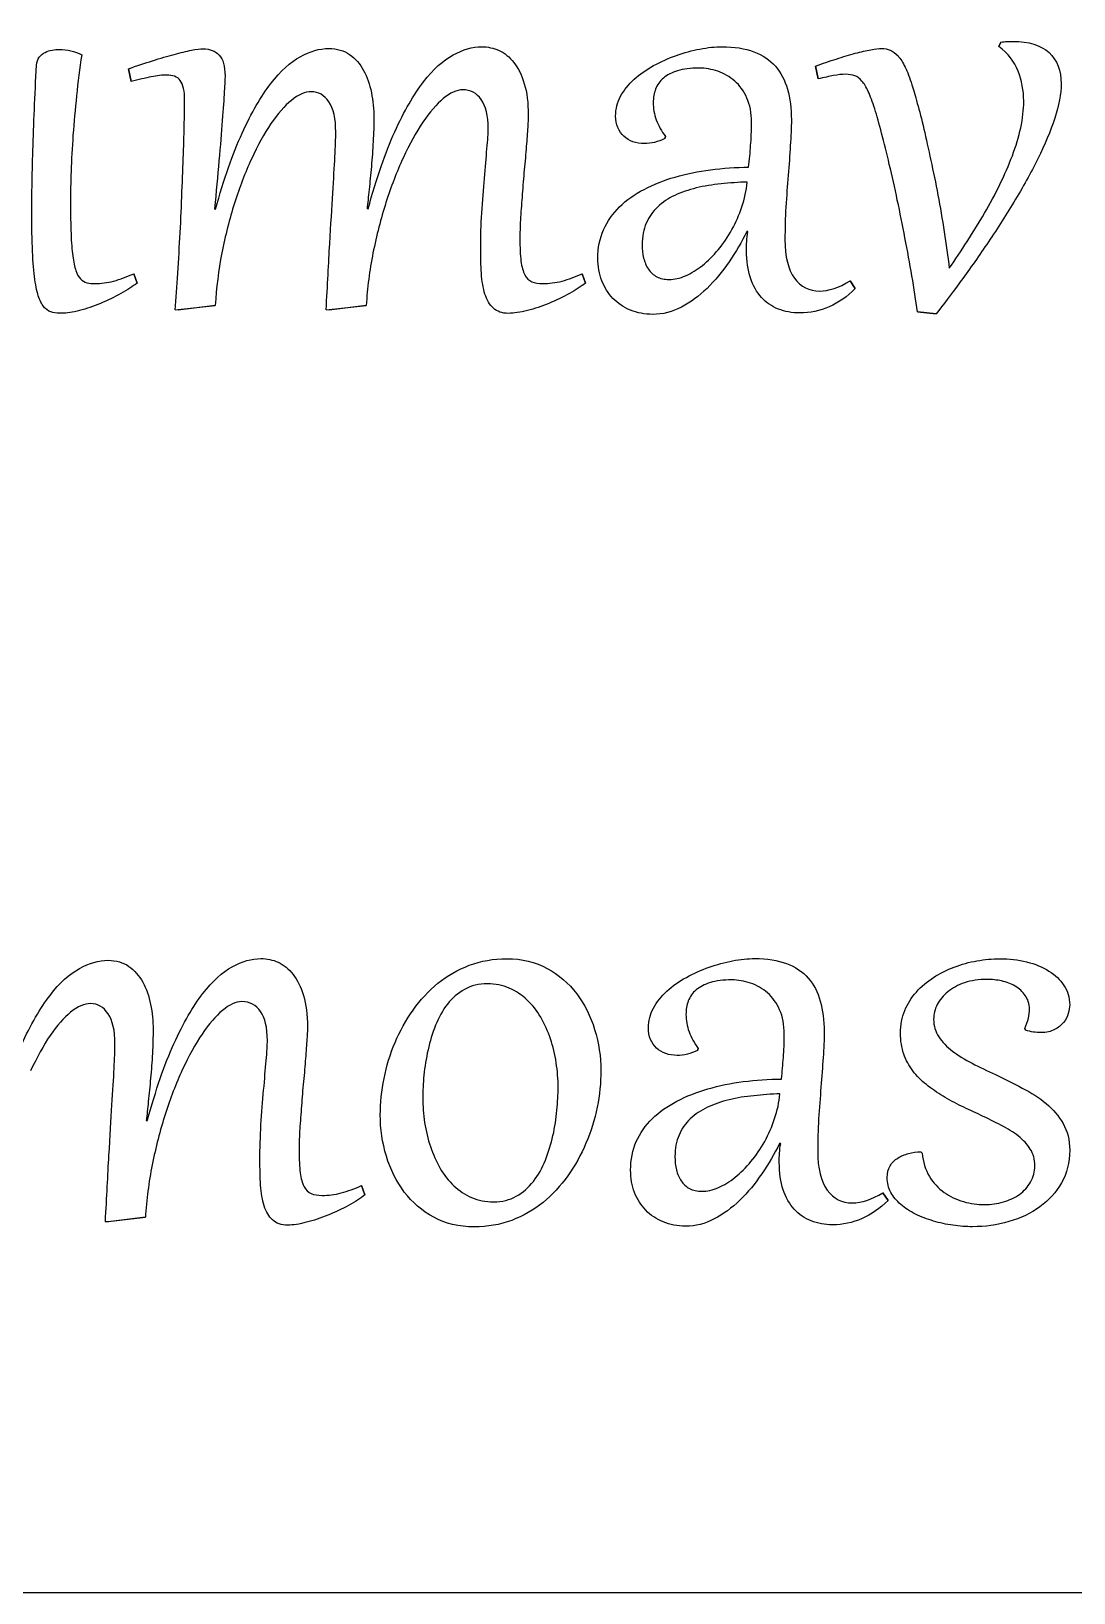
# Model space of a CAD drawing. Extents: x 7 to 168, y 177 to 282.
# Drawn here: x 26.81 to 42.95, y 231.98 to 256.15 of the extents above; entities that cross this region are included whole.
import ezdxf

# ---------------------------------------------------------------- set-up
doc = ezdxf.new("R2010")
doc.units = 0
doc.layers.add('Layer_1', color=7, linetype='CONTINUOUS')

msp = doc.modelspace()

# ---------------------------------------------------------------- linework, layer by layer
at = {"layer": 'Layer_1', "color": 1}
msp.add_lwpolyline([(7.252947, 281.981851), (57.252949, 281.981851), (57.252949, 231.98185), (7.252947, 231.98185), (7.252947, 281.981851)], dxfattribs=at)
at = {"layer": 'Layer_1', "color": 3}
for points in [[(41.792745, 255.913564), (41.823064, 255.979711)], [(27.593453, 255.781301), (27.593441, 255.781292)], [(28.356817, 255.367865), (28.315477, 255.566301), (28.315533, 255.566318)], [(38.992573, 255.409202), (38.95123, 255.607641)], [(37.961864, 254.736751), (37.961799, 254.73674)], [(36.630616, 254.516254), (36.619581, 254.485937)], [(29.649462, 253.397282), (29.666001, 253.39446)], [(32.011397, 253.402729), (32.027935, 253.399907)], [(37.906751, 253.047276), (37.890213, 253.047276)], [(36.26956, 252.843305), (36.269569, 252.843316)], [(28.398216, 252.394084), (28.45058, 252.250768)], [(35.340736, 252.393928), (35.393099, 252.250613)], [(39.48866, 252.283842), (39.568586, 252.165331)], [(29.660455, 251.903412), (29.084437, 251.831753), (29.040339, 251.834575)], [(31.997616, 251.903347), (31.421598, 251.831688), (31.377501, 251.83451)], [(40.822606, 251.776762), (40.530464, 251.807078), (40.530464, 251.80703)], [(42.200655, 240.686261), (42.192386, 240.713834)], [(38.46898, 240.62564), (38.468918, 240.625629)], [(37.137732, 240.405142), (37.126697, 240.374826)], [(32.874102, 239.638954), (32.874083, 239.638954)], [(28.593875, 239.291618), (28.610413, 239.288795)], [(32.215382, 239.377125), (32.215382, 239.377125)], [(38.413868, 238.936164), (38.39733, 238.936164)], [(40.582836, 238.806636), (40.604877, 238.787332), (40.604877, 238.787326)], [(36.776683, 238.732194), (36.776688, 238.732205)], [(31.923211, 238.282817), (31.975577, 238.139502)], [(39.99578, 238.172731), (40.075705, 238.05422)], [(28.580094, 237.792236), (28.004073, 237.720577), (27.959976, 237.723399)]]:
    msp.add_lwpolyline(points, close=True, dxfattribs=at)
for points in [[(41.823064, 255.979711), (41.856137, 255.98338), (41.888291, 255.986136), (41.919525, 255.98798)], [(41.919525, 255.98798), (41.950761, 255.989862), (41.981079, 255.990803), (42.010477, 255.990803)], [(42.010477, 255.990803), (42.256686, 255.990803), (42.442261, 255.932925), (42.567202, 255.817171)], [(26.896166, 255.621441), (26.89984, 255.672887), (26.913621, 255.714228), (26.937507, 255.745464)], [(26.937507, 255.745464), (26.961393, 255.778537), (26.990791, 255.803341), (27.025701, 255.819877)], [(27.025701, 255.819877), (27.060612, 255.83826), (27.097359, 255.850202), (27.135944, 255.855706)], [(27.135944, 255.855706), (27.176367, 255.863062), (27.213115, 255.86674), (27.246187, 255.86674)], [(27.246187, 255.86674), (27.369292, 255.86674), (27.485047, 255.83826), (27.593453, 255.781301)], [(27.593441, 255.781292), (27.562205, 255.57183), (27.535563, 255.36145), (27.513515, 255.15015)], [(28.315533, 255.566318), (28.445988, 255.612252), (28.570929, 255.653594), (28.690358, 255.690343)], [(28.690358, 255.690343), (28.811625, 255.728929), (28.922787, 255.762001), (29.023843, 255.789561)], [(29.023843, 255.789561), (29.1249, 255.817121), (29.214013, 255.838251), (29.291184, 255.852951)], [(29.291184, 255.852951), (29.368353, 255.867645), (29.428987, 255.874993), (29.473085, 255.874993)], [(29.473085, 255.874993), (29.579654, 255.874993), (29.662336, 255.842839), (29.721133, 255.778532)], [(29.721133, 255.778532), (29.781765, 255.716061), (29.812082, 255.607655), (29.812082, 255.453313)], [(30.520386, 255.337495), (30.671051, 255.532256), (30.822636, 255.670979), (30.975139, 255.753662)], [(30.975139, 255.753662), (31.127641, 255.838182), (31.27555, 255.880442), (31.418866, 255.880442)], [(31.418866, 255.880442), (31.545646, 255.880442), (31.653133, 255.849206), (31.741327, 255.786733)], [(31.741327, 255.786733), (31.829522, 255.724262), (31.90118, 255.642499), (31.956302, 255.541443)], [(32.885075, 255.364989), (33.037579, 255.559752), (33.190082, 255.698475), (33.342586, 255.781157)], [(33.342586, 255.781157), (33.495087, 255.865676), (33.642996, 255.907936), (33.786312, 255.907936)], [(33.786312, 255.907936), (33.878181, 255.907936), (33.967295, 255.888644), (34.053653, 255.850058)], [(34.053653, 255.850058), (34.140009, 255.811475), (34.216261, 255.749004), (34.282408, 255.662646)], [(36.445946, 255.615941), (36.559864, 255.678412), (36.677457, 255.730777), (36.798724, 255.773037)], [(36.798724, 255.773037), (36.919991, 255.817133), (37.041258, 255.850206), (37.162526, 255.872255)], [(37.162526, 255.872255), (37.285631, 255.89614), (37.399549, 255.908083), (37.50428, 255.908083)], [(37.50428, 255.908083), (37.697205, 255.908083), (37.861651, 255.88236), (37.997618, 255.830912)], [(37.997618, 255.830912), (38.135422, 255.779467), (38.246583, 255.704134), (38.331103, 255.604914)], [(38.95123, 255.607641), (39.061474, 255.648062), (39.168961, 255.68481), (39.273692, 255.717882)], [(39.273692, 255.717882), (39.380261, 255.752793), (39.478561, 255.782191), (39.568591, 255.806077)], [(39.568591, 255.806077), (39.658624, 255.829964), (39.73855, 255.848339), (39.80837, 255.8612)], [(39.80837, 255.8612), (39.878192, 255.87407), (39.933314, 255.880504), (39.973735, 255.880504)], [(39.973735, 255.880504), (40.023344, 255.880504), (40.068361, 255.871313), (40.108784, 255.852931)], [(40.108784, 255.852931), (40.151044, 255.836393), (40.191466, 255.806995), (40.23005, 255.764737)], [(40.23005, 255.764737), (40.268635, 255.722477), (40.305383, 255.664599), (40.340294, 255.591102)], [(42.087648, 255.53047), (42.030688, 255.675624), (41.932387, 255.803322), (41.792745, 255.913564)], [(42.567202, 255.817171), (42.692146, 255.701415), (42.754618, 255.540643), (42.754618, 255.334856)], [(26.860337, 254.935179), (26.869524, 255.157502), (26.881467, 255.386256), (26.896166, 255.621441)], [(28.671009, 255.442278), (28.57914, 255.423896), (28.474409, 255.399092), (28.356817, 255.367865)], [(28.908034, 255.469851), (28.841886, 255.469851), (28.762878, 255.46066), (28.671009, 255.442278)], [(29.032056, 255.450547), (28.997145, 255.463417), (28.955804, 255.469851), (28.908034, 255.469851)], [(29.117493, 255.3844), (29.095446, 255.415636), (29.066967, 255.437686), (29.032056, 255.450547)], [(29.812082, 255.453313), (29.812082, 255.416566), (29.808403, 255.337559), (29.801047, 255.216292)], [(31.956302, 255.541443), (32.011423, 255.440386), (32.051846, 255.32555), (32.07757, 255.196934)], [(34.282408, 255.662646), (34.35039, 255.578126), (34.404593, 255.468801), (34.445016, 255.334673)], [(36.145535, 255.403721), (36.231891, 255.482728), (36.332028, 255.553468), (36.445946, 255.615941)], [(36.818028, 255.536001), (36.727995, 255.508441), (36.6545, 255.470775), (36.597542, 255.423002)], [(37.148759, 255.577344), (37.018304, 255.577344), (36.908061, 255.563563), (36.818028, 255.536001)], [(37.440901, 255.527735), (37.343519, 255.560808), (37.246139, 255.577344), (37.148759, 255.577344)], [(37.70273, 255.376151), (37.625559, 255.444132), (37.538283, 255.494661), (37.440901, 255.527735)], [(38.331103, 255.604914), (38.41746, 255.507533), (38.47993, 255.389022), (38.518516, 255.249382)], [(39.232352, 255.461568), (39.166206, 255.448699), (39.08628, 255.431243), (38.992573, 255.409202)], [(39.422522, 255.480872), (39.363725, 255.480872), (39.300335, 255.474437), (39.232352, 255.461568)], [(39.560325, 255.458831), (39.519901, 255.473525), (39.473967, 255.480872), (39.422522, 255.480872)], [(39.670567, 255.376151), (39.637494, 255.416573), (39.600747, 255.444132), (39.560325, 255.458831)], [(40.340294, 255.591102), (40.375205, 255.519446), (40.410115, 255.428496), (40.445024, 255.318253)], [(42.175842, 255.064693), (42.175842, 255.230058), (42.146444, 255.385317), (42.087648, 255.53047)], [(29.16986, 255.263135), (29.158834, 255.31458), (29.141379, 255.355002), (29.117493, 255.3844)], [(29.186398, 255.072965), (29.186398, 255.148298), (29.180885, 255.211688), (29.16986, 255.263135)], [(29.801047, 255.216292), (29.79369, 255.096861), (29.782666, 254.946196), (29.767973, 254.764296)], [(30.076656, 254.568549), (30.221811, 254.886416), (30.369721, 255.142731), (30.520386, 255.337495)], [(31.148737, 255.210704), (31.051355, 255.210704), (30.948462, 255.166606), (30.840056, 255.078412)], [(31.418832, 255.053607), (31.349012, 255.158338), (31.25898, 255.210704), (31.148737, 255.210704)], [(32.07757, 255.196934), (32.103291, 255.070154), (32.116152, 254.940619), (32.116152, 254.808328)], [(32.438591, 254.590532), (32.585582, 254.912075), (32.73441, 255.170227), (32.885075, 255.364989)], [(33.49141, 255.240955), (33.397703, 255.240955), (33.297566, 255.195939), (33.190998, 255.105906)], [(33.778043, 255.089371), (33.708221, 255.190427), (33.612677, 255.240955), (33.49141, 255.240955)], [(34.445016, 255.334673), (34.485438, 255.200544), (34.505649, 255.038854), (34.505649, 254.849603)], [(35.936072, 255.141895), (35.989356, 255.237439), (36.059177, 255.324714), (36.145535, 255.403721)], [(36.476274, 255.252125), (36.452389, 255.187818), (36.440446, 255.117998), (36.440446, 255.042666)], [(36.597542, 255.423002), (36.54242, 255.375232), (36.501998, 255.318273), (36.476274, 255.252125)], [(37.890142, 255.114322), (37.84237, 255.220891), (37.779899, 255.308167), (37.70273, 255.376151)], [(38.518516, 255.249382), (38.558938, 255.109741), (38.579148, 254.951725), (38.579148, 254.775336)], [(39.769785, 255.21354), (39.73855, 255.283362), (39.705478, 255.337565), (39.670567, 255.376151)], [(39.869006, 254.948957), (39.834095, 255.057364), (39.801021, 255.145558), (39.769785, 255.21354)], [(40.445024, 255.318253), (40.468911, 255.244757), (40.496472, 255.149212), (40.527707, 255.03162)], [(42.754618, 255.334856), (42.754618, 255.178678), (42.721544, 255.000452), (42.655397, 254.800178)], [(27.513515, 255.15015), (27.491466, 254.940688), (27.473092, 254.737658), (27.458393, 254.541058)], [(29.180894, 254.733968), (29.184563, 254.877283), (29.186398, 254.990281), (29.186398, 255.072965)], [(30.840056, 255.078412), (30.733487, 254.992054), (30.627837, 254.871705), (30.523107, 254.717365)], [(31.526319, 254.587831), (31.526319, 254.793618), (31.49049, 254.948877), (31.418832, 255.053607)], [(33.190998, 255.105906), (33.086268, 255.017712), (32.980618, 254.895526), (32.874049, 254.73935)], [(33.88553, 254.640129), (33.88553, 254.840405), (33.849701, 254.990153), (33.778043, 255.089371)], [(35.858902, 254.835969), (35.858902, 254.944376), (35.884625, 255.046352), (35.936072, 255.141895)], [(36.440446, 255.042666), (36.440446, 254.954471), (36.456064, 254.865358), (36.4873, 254.775325)], [(37.961799, 254.73674), (37.961799, 254.881894), (37.937913, 255.007755), (37.890142, 255.114322)], [(40.527707, 255.03162), (40.560779, 254.915865), (40.594771, 254.783573), (40.629682, 254.634745)], [(42.128988, 254.654037), (42.160224, 254.795517), (42.175842, 254.932402), (42.175842, 255.064693)], [(26.838287, 254.304037), (26.843799, 254.504311), (26.851149, 254.714691), (26.860337, 254.935179)], [(29.167122, 254.246141), (29.174479, 254.428043), (29.179069, 254.590652), (29.180894, 254.733968)], [(29.767973, 254.764296), (29.755104, 254.582394), (29.738567, 254.37477), (29.718364, 254.141423)], [(30.523107, 254.717365), (30.418376, 254.563025), (30.31732, 254.380205), (30.219938, 254.168906)], [(32.116152, 254.808328), (32.116152, 254.692572), (32.112474, 254.569467), (32.105117, 254.439012)], [(32.874049, 254.73935), (32.769318, 254.583172), (32.667344, 254.398515), (32.568126, 254.185379)], [(34.505649, 254.849603), (34.505649, 254.79632), (34.501971, 254.722824), (34.494614, 254.629117)], [(35.891975, 254.656826), (35.869926, 254.710109), (35.858902, 254.769824), (35.858902, 254.835969)], [(36.4873, 254.775325), (36.520373, 254.687131), (36.568145, 254.600773), (36.630616, 254.516254)], [(37.948091, 254.378461), (37.957273, 254.486867), (37.961864, 254.606297), (37.961864, 254.736751)], [(38.579148, 254.775336), (38.579148, 254.654069), (38.573636, 254.520858), (38.56261, 254.375704)], [(39.976493, 254.56862), (39.937907, 254.715611), (39.902078, 254.84239), (39.869006, 254.948957)], [(42.655397, 254.800178), (42.589252, 254.60174), (42.501976, 254.393196), (42.393571, 254.174547)], [(27.458393, 254.541058), (27.445531, 254.344458), (27.435425, 254.157964), (27.428076, 253.981575)], [(29.666001, 253.39446), (29.794619, 253.861156), (29.931504, 254.252519), (30.076656, 254.568549)], [(31.512547, 254.204737), (31.521728, 254.359076), (31.526319, 254.486774), (31.526319, 254.587831)], [(32.027935, 253.399907), (32.156553, 253.873951), (32.293439, 254.270826), (32.438591, 254.590532)], [(33.866226, 254.328694), (33.879096, 254.466498), (33.88553, 254.570309), (33.88553, 254.640129)], [(34.494614, 254.629117), (34.489101, 254.537248), (34.481754, 254.434355), (34.472572, 254.320436)], [(35.985681, 254.521777), (35.947096, 254.558524), (35.915861, 254.60354), (35.891975, 254.656826)], [(36.126242, 254.436339), (36.072959, 254.45655), (36.026105, 254.485029), (35.985681, 254.521777)], [(36.619581, 254.485937), (36.514848, 254.43449), (36.409198, 254.408766), (36.302631, 254.408766)], [(40.095003, 254.086305), (40.05458, 254.260857), (40.015076, 254.421629), (39.976493, 254.56862)], [(40.629682, 254.634745), (40.664593, 254.485917), (40.700422, 254.324228), (40.737169, 254.149675)], [(41.999453, 254.221334), (42.054573, 254.368325), (42.097751, 254.512559), (42.128988, 254.654037)], [(26.824506, 253.744554), (26.82818, 253.919104), (26.832774, 254.105599), (26.838287, 254.304037)], [(29.14508, 253.661854), (29.154262, 253.871316), (29.161609, 254.066078), (29.167122, 254.246141)], [(32.105117, 254.439012), (32.097761, 254.310396), (32.08857, 254.182698), (32.077544, 254.055918)], [(33.827641, 253.871184), (33.842335, 254.040224), (33.855197, 254.192727), (33.866226, 254.328694)], [(34.472572, 254.320436), (34.463391, 254.206518), (34.452367, 254.085251), (34.439502, 253.956635)], [(36.302631, 254.408766), (36.24016, 254.408766), (36.181364, 254.417957), (36.126242, 254.436339)], [(37.917772, 254.042219), (37.930641, 254.157975), (37.940748, 254.270056), (37.948091, 254.378461)], [(38.56261, 254.375704), (38.553429, 254.230551), (38.542404, 254.078049), (38.529537, 253.918196)], [(29.718364, 254.141423), (29.698153, 253.908074), (29.675186, 253.660027), (29.649462, 253.397282)], [(30.219938, 254.168906), (30.124394, 253.959444), (30.037119, 253.732527), (29.958112, 253.488155)], [(31.479473, 253.639739), (31.494167, 253.862062), (31.505192, 254.050395), (31.512547, 254.204737)], [(32.077544, 254.055918), (32.066519, 253.930976), (32.054575, 253.811547), (32.041713, 253.697628)], [(32.568126, 254.185379), (32.470744, 253.974079), (32.382549, 253.744406), (32.303542, 253.496359)], [(36.779513, 253.890635), (36.952228, 253.942082), (37.135047, 253.979748), (37.327973, 254.003634)], [(37.327973, 254.003634), (37.520898, 254.029357), (37.717498, 254.042219), (37.917772, 254.042219)], [(40.219026, 253.535091), (40.178604, 253.728016), (40.137263, 253.911754), (40.095003, 254.086305)], [(40.737169, 254.149675), (40.775755, 253.976961), (40.812502, 253.797816), (40.847411, 253.612242)], [(41.806526, 253.77485), (41.880022, 253.925515), (41.944331, 254.074343), (41.999453, 254.221334)], [(42.393571, 254.174547), (42.285166, 253.955898), (42.162061, 253.732657), (42.024258, 253.504823)], [(26.82174, 253.278777), (26.82174, 253.41658), (26.822662, 253.571839), (26.824506, 253.744554)], [(27.428076, 253.981575), (27.422563, 253.807024), (27.419807, 253.649009), (27.419807, 253.507529)], [(33.786298, 253.336505), (33.799168, 253.52392), (33.812948, 253.702146), (33.827641, 253.871184)], [(34.439502, 253.956635), (34.428476, 253.829855), (34.41837, 253.704913), (34.409182, 253.581807)], [(36.299956, 253.700468), (36.446946, 253.777637), (36.606799, 253.841026), (36.779513, 253.890635)], [(37.490502, 253.785882), (37.356373, 253.773013), (37.228675, 253.751883), (37.107408, 253.722492)], [(37.895646, 253.813455), (37.759679, 253.809786), (37.624631, 253.800595), (37.490502, 253.785882)], [(37.812963, 253.430358), (37.855223, 253.555302), (37.882784, 253.683001), (37.895646, 253.813455)], [(38.529537, 253.918196), (38.516667, 253.760182), (38.504725, 253.596655), (38.493708, 253.427615)], [(41.566747, 253.331121), (41.653105, 253.478111), (41.733032, 253.626021), (41.806526, 253.77485)], [(27.419807, 253.507529), (27.419807, 253.316442), (27.422563, 253.151997), (27.428076, 253.014193)], [(29.117507, 253.030712), (29.128533, 253.243848), (29.137724, 253.454229), (29.14508, 253.661854)], [(31.432621, 252.85977), (31.451003, 253.157426), (31.466621, 253.417416), (31.479473, 253.639739)], [(32.041713, 253.697628), (32.030688, 253.585549), (32.020582, 253.487249), (32.011397, 253.402729)], [(34.409182, 253.581807), (34.400001, 253.458704), (34.391732, 253.341111), (34.384375, 253.229029)], [(35.919619, 253.43037), (36.026186, 253.535102), (36.152965, 253.625135), (36.299956, 253.700468)], [(36.773922, 253.606736), (36.67103, 253.558965), (36.581916, 253.499251), (36.506582, 253.427593)], [(37.107408, 253.722492), (36.987979, 253.693094), (36.876817, 253.654509), (36.773922, 253.606736)], [(40.337537, 252.948046), (40.30079, 253.146484), (40.261286, 253.342166), (40.219026, 253.535091)], [(40.847411, 253.612242), (40.882322, 253.426666), (40.914476, 253.237415), (40.943874, 253.04449)], [(42.024258, 253.504823), (41.886452, 253.278823), (41.745892, 253.060174), (41.602578, 252.848876)], [(26.835521, 252.677951), (26.826334, 252.843316), (26.82174, 253.043592), (26.82174, 253.278777)], [(29.958112, 253.488155), (29.880941, 253.243782), (29.815714, 252.986549), (29.76243, 252.716455)], [(32.303542, 253.496359), (32.224533, 253.248312), (32.157469, 252.988322), (32.102349, 252.71639)], [(33.76976, 252.799072), (33.76976, 252.969949), (33.775273, 253.149093), (33.786298, 253.336505)], [(35.671571, 253.074837), (35.732205, 253.207128), (35.814888, 253.325639), (35.919619, 253.43037)], [(36.506582, 253.427593), (36.433087, 253.357773), (36.37521, 253.274172), (36.33295, 253.17679)], [(37.658624, 253.077581), (37.721095, 253.189662), (37.772541, 253.307255), (37.812963, 253.430358)], [(38.493708, 253.427615), (38.484527, 253.258575), (38.479936, 253.090455), (38.479936, 252.923253)], [(41.299409, 252.89566), (41.393115, 253.038976), (41.482227, 253.18413), (41.566747, 253.331121)], [(29.081679, 252.405082), (29.094549, 252.610869), (29.106491, 252.819412), (29.117507, 253.030712)], [(34.384375, 253.229029), (34.378862, 253.118788), (34.376106, 253.023244), (34.376106, 252.942399)], [(35.583376, 252.633865), (35.583376, 252.795554), (35.612775, 252.942545), (35.671571, 253.074837)], [(36.33295, 253.17679), (36.29069, 253.081245), (36.26956, 252.970083), (36.26956, 252.843305)], [(37.446404, 252.766146), (37.525412, 252.861689), (37.596151, 252.965501), (37.658624, 253.077581)], [(37.890213, 253.047276), (37.811206, 252.889261), (37.719337, 252.733084), (37.614606, 252.578744)], [(37.887447, 252.895691), (37.891116, 252.943464), (37.897551, 252.993992), (37.906751, 253.047276)], [(40.943874, 253.04449), (40.975111, 252.853401), (41.001752, 252.665069), (41.0238, 252.479492)], [(27.428076, 253.014193), (27.433589, 252.878226), (27.442776, 252.763389), (27.455638, 252.669682)], [(31.377501, 251.83451), (31.397711, 252.220361), (31.416085, 252.562114), (31.432621, 252.85977)], [(33.780795, 252.402197), (33.773438, 252.525301), (33.76976, 252.657593), (33.76976, 252.799072)], [(34.376106, 252.942399), (34.376106, 252.799083), (34.381619, 252.682408), (34.392644, 252.592376)], [(36.269569, 252.843316), (36.269569, 252.771658), (36.276916, 252.702756), (36.29161, 252.636608)], [(37.884625, 252.752376), (37.884625, 252.800149), (37.885566, 252.84792), (37.887447, 252.895691)], [(38.479936, 252.923253), (38.479936, 252.65867), (38.528627, 252.459314), (38.626009, 252.325185)], [(40.445024, 252.361001), (40.411951, 252.555765), (40.376122, 252.751446), (40.337537, 252.948046)], [(41.0238, 252.479492), (41.115671, 252.613621), (41.20754, 252.752344), (41.299409, 252.89566)], [(41.602578, 252.848876), (41.459262, 252.637576), (41.31962, 252.439138), (41.183653, 252.253562)], [(26.874106, 252.264541), (26.85757, 252.374782), (26.844708, 252.512586), (26.835521, 252.677951)], [(27.455638, 252.669682), (27.4685, 252.575977), (27.484117, 252.500644), (27.502491, 252.443684)], [(29.76243, 252.716455), (29.710983, 252.446359), (29.676991, 252.175344), (29.660455, 251.903412)], [(32.102349, 252.71639), (32.049063, 252.446294), (32.014152, 252.175279), (31.997616, 251.903347)], [(34.392644, 252.592376), (34.405514, 252.502345), (34.425724, 252.430688), (34.453277, 252.377404)], [(35.644009, 252.286599), (35.603587, 252.393168), (35.583376, 252.508923), (35.583376, 252.633865)], [(36.29161, 252.636608), (36.308149, 252.572301), (36.332953, 252.515343), (36.366024, 252.465734)], [(37.201114, 252.523609), (37.287472, 252.591593), (37.369235, 252.672438), (37.446404, 252.766146)], [(37.614606, 252.578744), (37.511712, 252.426241), (37.397793, 252.289356), (37.272852, 252.168088)], [(37.945258, 252.330696), (37.904836, 252.451964), (37.884625, 252.592523), (37.884625, 252.752376)], [(27.502491, 252.443684), (27.522702, 252.388562), (27.546588, 252.345384), (27.574149, 252.31415)], [(27.574149, 252.31415), (27.603547, 252.284752), (27.63662, 252.265459), (27.673368, 252.256272)], [(28.08678, 252.281085), (28.189673, 252.308644), (28.293485, 252.346311), (28.398216, 252.394084)], [(29.040339, 251.834575), (29.055034, 252.009126), (29.068814, 252.199295), (29.081679, 252.405082)], [(33.835916, 252.079736), (33.808356, 252.171605), (33.789982, 252.279092), (33.780795, 252.402197)], [(34.453277, 252.377404), (34.480839, 252.325957), (34.517587, 252.290128), (34.563521, 252.269917)], [(35.029298, 252.280929), (35.132191, 252.308489), (35.236003, 252.346156), (35.340736, 252.393928)], [(36.366024, 252.465734), (36.400933, 252.416123), (36.444111, 252.376619), (36.495558, 252.347221)], [(36.495558, 252.347221), (36.548844, 252.319661), (36.612234, 252.305881), (36.685728, 252.305881)], [(36.685728, 252.305881), (36.76841, 252.305881), (36.853848, 252.325173), (36.942042, 252.363759)], [(36.942042, 252.363759), (37.030237, 252.402344), (37.116594, 252.455628), (37.201114, 252.523609)], [(38.116135, 252.027528), (38.042638, 252.108373), (37.985679, 252.209429), (37.945258, 252.330696)], [(38.626009, 252.325185), (38.725227, 252.192892), (38.854762, 252.126746), (39.014614, 252.126746)], [(40.530464, 251.80703), (40.506577, 251.983419), (40.478097, 252.168076), (40.445024, 252.361001)], [(26.940252, 252.002712), (26.914528, 252.067021), (26.89248, 252.154297), (26.874106, 252.264541)], [(27.673368, 252.256272), (27.711953, 252.24709), (27.755132, 252.242499), (27.802904, 252.242499)], [(27.802904, 252.242499), (27.891098, 252.242499), (27.985723, 252.255361), (28.08678, 252.281085)], [(28.199779, 252.08816), (28.10056, 252.033039), (27.995829, 251.98251), (27.885586, 251.936576)], [(28.45058, 252.250768), (28.384434, 252.197483), (28.300834, 252.14328), (28.199779, 252.08816)], [(33.965453, 251.862004), (33.908493, 251.91529), (33.865314, 251.987867), (33.835916, 252.079736)], [(34.563521, 252.269917), (34.609456, 252.251535), (34.665496, 252.242344), (34.731641, 252.242344)], [(34.731641, 252.242344), (34.827185, 252.242344), (34.926404, 252.255206), (35.029298, 252.280929)], [(35.142297, 252.088005), (35.041241, 252.032883), (34.934673, 251.982355), (34.822593, 251.936421)], [(35.393099, 252.250613), (35.326954, 252.197328), (35.243353, 252.143125), (35.142297, 252.088005)], [(35.817643, 252.013747), (35.744147, 252.090918), (35.686269, 252.181868), (35.644009, 252.286599)], [(37.272852, 252.168088), (37.149746, 252.048658), (37.017455, 251.952195), (36.875977, 251.878701)], [(39.014614, 252.126746), (39.156094, 252.126746), (39.31411, 252.179111), (39.48866, 252.283842)], [(39.568586, 252.165331), (39.445482, 252.042228), (39.311353, 251.948521), (39.166199, 251.884212)], [(41.183653, 252.253562), (41.047686, 252.069824), (40.927337, 251.910891), (40.822606, 251.776762)], [(27.031202, 251.856639), (26.998129, 251.889712), (26.967812, 251.938403), (26.940252, 252.002712)], [(27.146957, 251.796007), (27.104697, 251.803363), (27.066112, 251.823574), (27.031202, 251.856639)], [(27.560369, 251.826331), (27.455638, 251.796933), (27.364687, 251.782234), (27.287517, 251.782234)], [(27.885586, 251.936576), (27.775343, 251.890641), (27.666937, 251.853893), (27.560369, 251.826331)], [(34.19972, 251.782079), (34.1005, 251.782079), (34.022411, 251.808721), (33.965453, 251.862004)], [(34.491862, 251.826176), (34.381621, 251.796778), (34.28424, 251.782079), (34.19972, 251.782079)], [(34.822593, 251.936421), (34.712349, 251.890486), (34.602106, 251.853738), (34.491862, 251.826176)], [(36.087739, 251.831846), (35.983008, 251.875944), (35.892976, 251.936578), (35.817643, 252.013747)], [(36.435005, 251.765702), (36.308225, 251.765702), (36.192469, 251.78775), (36.087739, 251.831846)], [(36.875977, 251.878701), (36.736335, 251.803368), (36.589344, 251.765702), (36.435005, 251.765702)], [(38.377961, 251.848384), (38.276904, 251.888806), (38.189629, 251.94852), (38.116135, 252.027528)], [(38.708691, 251.787749), (38.58926, 251.787749), (38.479017, 251.807961), (38.377961, 251.848384)], [(39.166199, 251.884212), (39.021046, 251.819903), (38.868544, 251.787749), (38.708691, 251.787749)], [(27.287517, 251.782234), (27.236071, 251.782234), (27.189217, 251.786825), (27.146957, 251.796007)], [(27.557611, 241.642551), (27.710114, 241.727071), (27.858024, 241.769331), (28.00134, 241.769331)], [(28.00134, 241.769331), (28.128119, 241.769331), (28.235606, 241.738095), (28.3238, 241.675622)], [(28.3238, 241.675622), (28.411994, 241.613151), (28.483652, 241.531388), (28.538774, 241.430332)], [(29.467553, 241.253878), (29.620057, 241.448641), (29.772559, 241.587364), (29.925061, 241.670045)], [(29.925061, 241.670045), (30.077564, 241.754565), (30.225474, 241.796825), (30.36879, 241.796825)], [(30.36879, 241.796825), (30.460659, 241.796825), (30.549772, 241.777533), (30.636128, 241.738947)], [(30.636128, 241.738947), (30.722486, 241.700364), (30.798738, 241.637893), (30.864883, 241.551535)], [(33.10835, 241.413867), (33.253502, 241.531459), (33.415192, 241.624247), (33.593419, 241.692231)], [(33.593419, 241.692231), (33.771644, 241.760215), (33.965489, 241.794206), (34.174952, 241.794206)], [(34.174952, 241.794206), (34.410137, 241.794206), (34.617762, 241.744596), (34.797825, 241.645376)], [(36.953066, 241.50483), (37.066982, 241.567301), (37.184575, 241.619666), (37.305844, 241.661926)], [(37.305844, 241.661926), (37.427111, 241.706022), (37.548378, 241.739095), (37.669645, 241.761144)], [(37.669645, 241.761144), (37.79275, 241.785029), (37.906668, 241.796972), (38.011399, 241.796972)], [(38.011399, 241.796972), (38.204324, 241.796972), (38.36877, 241.771248), (38.504735, 241.719801)], [(38.504735, 241.719801), (38.642538, 241.668356), (38.7537, 241.593023), (38.83822, 241.493803)], [(40.778509, 241.504818), (40.879565, 241.569126), (40.987052, 241.622409), (41.10097, 241.664669)], [(41.10097, 241.664669), (41.214889, 241.708767), (41.331563, 241.740922), (41.450994, 241.761133)], [(41.450994, 241.761133), (41.572261, 241.783182), (41.689853, 241.794206), (41.803772, 241.794206)], [(41.803772, 241.794206), (41.950762, 241.794206), (42.089485, 241.777669), (42.219939, 241.744594)], [(42.219939, 241.744594), (42.35223, 241.71336), (42.467066, 241.666507), (42.564448, 241.604037)], [(27.102859, 241.226384), (27.253524, 241.421145), (27.405109, 241.559868), (27.557611, 241.642551)], [(28.538774, 241.430332), (28.593896, 241.329275), (28.634318, 241.214439), (28.660042, 241.085823)], [(30.864883, 241.551535), (30.932867, 241.467015), (30.98707, 241.35769), (31.027491, 241.223561)], [(34.797825, 241.645376), (34.979725, 241.546158), (35.132227, 241.414786), (35.255333, 241.251259)], [(36.652652, 241.29261), (36.73901, 241.371617), (36.839148, 241.442357), (36.953066, 241.50483)], [(37.325148, 241.42489), (37.235115, 241.39733), (37.16162, 241.359664), (37.104661, 241.311891)], [(37.655875, 241.466233), (37.525421, 241.466233), (37.415178, 241.452452), (37.325148, 241.42489)], [(37.948021, 241.416624), (37.850639, 241.449697), (37.753257, 241.466233), (37.655875, 241.466233)], [(38.83822, 241.493803), (38.924578, 241.396422), (38.98705, 241.277911), (39.025635, 241.138271)], [(40.513926, 241.278818), (40.591097, 241.365176), (40.679291, 241.440509), (40.778509, 241.504818)], [(41.260832, 241.42215), (41.157938, 241.387239), (41.070662, 241.340385), (40.999004, 241.281589)], [(41.610853, 241.474513), (41.480399, 241.474513), (41.363725, 241.457059), (41.260832, 241.42215)], [(41.834096, 241.449706), (41.758764, 241.466244), (41.684349, 241.474513), (41.610853, 241.474513)], [(42.043559, 241.369781), (41.981086, 241.406528), (41.911265, 241.43317), (41.834096, 241.449706)], [(42.564448, 241.604037), (42.663666, 241.543402), (42.741755, 241.468988), (42.798715, 241.380793)], [(26.65913, 240.457438), (26.804284, 240.775305), (26.952193, 241.03162), (27.102859, 241.226384)], [(29.021069, 240.47942), (29.16806, 240.800964), (29.316888, 241.059116), (29.467553, 241.253878)], [(31.027491, 241.223561), (31.067915, 241.089433), (31.088127, 240.927743), (31.088127, 240.738492)], [(32.722498, 241.000456), (32.834578, 241.158471), (32.963195, 241.296274), (33.10835, 241.413867)], [(33.519028, 241.32016), (33.417972, 241.2632), (33.329777, 241.186949), (33.254445, 241.091405)], [(33.87456, 241.405598), (33.740431, 241.405598), (33.621921, 241.377119), (33.519028, 241.32016)], [(34.210803, 241.339453), (34.109747, 241.383549), (33.997666, 241.405598), (33.87456, 241.405598)], [(34.48641, 241.157552), (34.405564, 241.234721), (34.313695, 241.295355), (34.210803, 241.339453)], [(35.255333, 241.251259), (35.378438, 241.089568), (35.471226, 240.904911), (35.533697, 240.697288)], [(36.443192, 241.030784), (36.496475, 241.126327), (36.566295, 241.213603), (36.652652, 241.29261)], [(37.104661, 241.311891), (37.04954, 241.264121), (37.009117, 241.207162), (36.983393, 241.141014)], [(38.209847, 241.26504), (38.132676, 241.333021), (38.0454, 241.383549), (37.948021, 241.416624)], [(38.397259, 241.003211), (38.349488, 241.10978), (38.287017, 241.197056), (38.209847, 241.26504)], [(40.334782, 240.992187), (40.378879, 241.098756), (40.438593, 241.1943), (40.513926, 241.278818)], [(40.999004, 241.281589), (40.929184, 241.224631), (40.874981, 241.159404), (40.836396, 241.085908)], [(42.197898, 241.226466), (42.157476, 241.285262), (42.10603, 241.333034), (42.043559, 241.369781)], [(42.264045, 241.014246), (42.262163, 241.098766), (42.240114, 241.169506), (42.197898, 241.226466)], [(42.798715, 241.380793), (42.857511, 241.292599), (42.886909, 241.19338), (42.886909, 241.083136)], [(27.422541, 240.967301), (27.315973, 240.880943), (27.210323, 240.760594), (27.105593, 240.606254)], [(27.731222, 241.099593), (27.633841, 241.099593), (27.530947, 241.055495), (27.422541, 240.967301)], [(28.001317, 240.942496), (27.931497, 241.047227), (27.841465, 241.099593), (27.731222, 241.099593)], [(28.108804, 240.47672), (28.108804, 240.682507), (28.072975, 240.837766), (28.001317, 240.942496)], [(28.660042, 241.085823), (28.685766, 240.959043), (28.698627, 240.829508), (28.698627, 240.697217)], [(29.773474, 240.994795), (29.668743, 240.9066), (29.563094, 240.784415), (29.456527, 240.628239)], [(30.073888, 241.129844), (29.980181, 241.129844), (29.880043, 241.084828), (29.773474, 240.994795)], [(30.360518, 240.97826), (30.290699, 241.079316), (30.195155, 241.129844), (30.073888, 241.129844)], [(30.468006, 240.529018), (30.468006, 240.729294), (30.432177, 240.879041), (30.360518, 240.97826)], [(32.444134, 240.496094), (32.519467, 240.676158), (32.612255, 240.844278), (32.722498, 241.000456)], [(33.254445, 241.091405), (33.180949, 240.995862), (33.119396, 240.886537), (33.069787, 240.763432)], [(34.698627, 240.887457), (34.63983, 240.992188), (34.569091, 241.08222), (34.48641, 241.157552)], [(36.366021, 240.724858), (36.366021, 240.833265), (36.391745, 240.93524), (36.443192, 241.030784)], [(36.983393, 241.141014), (36.959506, 241.076707), (36.947562, 241.006887), (36.947562, 240.931555)], [(38.468918, 240.625629), (38.468918, 240.770783), (38.445032, 240.896644), (38.397259, 241.003211)], [(39.025635, 241.138271), (39.066057, 240.998629), (39.086268, 240.840614), (39.086268, 240.664225)], [(40.268635, 240.642164), (40.268635, 240.768944), (40.290684, 240.885618), (40.334782, 240.992187)], [(40.836396, 241.085908), (40.799648, 241.012413), (40.781275, 240.936161), (40.781275, 240.857152)], [(42.247507, 240.876442), (42.258532, 240.926051), (42.264045, 240.971986), (42.264045, 241.014246)], [(42.864868, 240.945333), (42.850173, 240.895724), (42.825369, 240.848871), (42.790454, 240.804775)], [(42.886909, 241.083136), (42.886909, 241.040878), (42.879562, 240.994944), (42.864868, 240.945333)], [(28.698627, 240.697217), (28.698627, 240.581461), (28.694949, 240.458355), (28.687593, 240.327901)], [(31.088127, 240.738492), (31.088127, 240.685208), (31.084449, 240.611713), (31.077092, 240.518006)], [(33.069787, 240.763432), (33.022014, 240.640329), (32.983429, 240.51355), (32.954031, 240.383095)], [(34.850211, 240.553969), (34.809789, 240.6734), (34.759261, 240.784563), (34.698627, 240.887457)], [(35.533697, 240.697288), (35.598006, 240.489662), (35.63016, 240.277444), (35.63016, 240.060634)], [(36.399095, 240.545714), (36.377046, 240.598998), (36.366021, 240.658712), (36.366021, 240.724858)], [(36.947562, 240.931555), (36.947562, 240.84336), (36.963181, 240.754247), (36.994417, 240.664214)], [(40.781275, 240.857152), (40.781275, 240.756096), (40.807917, 240.665146), (40.8612, 240.584303)], [(42.192386, 240.713834), (42.21811, 240.772631), (42.236483, 240.826833), (42.247507, 240.876442)], [(42.652651, 240.697288), (42.595691, 240.667889), (42.52587, 240.652271), (42.443188, 240.650433)], [(42.790454, 240.804775), (42.755543, 240.762515), (42.709609, 240.726686), (42.652651, 240.697288)], [(27.105593, 240.606254), (27.000862, 240.451914), (26.899805, 240.269094), (26.802424, 240.057795)], [(28.095024, 240.093626), (28.104211, 240.247965), (28.108804, 240.375663), (28.108804, 240.47672)], [(28.610413, 239.288795), (28.739029, 239.76284), (28.875915, 240.159715), (29.021069, 240.47942)], [(29.456527, 240.628239), (29.351796, 240.472061), (29.249821, 240.287404), (29.150601, 240.074268)], [(30.448702, 240.217583), (30.461571, 240.355387), (30.468006, 240.459198), (30.468006, 240.529018)], [(31.077092, 240.518006), (31.071579, 240.426137), (31.064232, 240.323243), (31.05505, 240.209325)], [(32.273257, 239.942123), (32.311842, 240.13321), (32.368801, 240.317867), (32.444134, 240.496094)], [(34.938406, 240.184656), (34.920023, 240.313272), (34.890625, 240.436377), (34.850211, 240.553969)], [(36.492801, 240.410665), (36.454215, 240.447413), (36.42298, 240.492429), (36.399095, 240.545714)], [(36.994417, 240.664214), (37.02749, 240.576019), (37.075261, 240.489662), (37.137732, 240.405142)], [(38.455208, 240.26735), (38.464389, 240.375756), (38.46898, 240.495185), (38.46898, 240.62564)], [(39.086268, 240.664225), (39.086268, 240.542958), (39.080755, 240.409747), (39.06973, 240.264593)], [(40.318244, 240.319705), (40.285171, 240.417085), (40.268635, 240.524571), (40.268635, 240.642164)], [(40.8612, 240.584303), (40.914486, 240.505294), (40.985226, 240.431798), (41.07342, 240.363817)], [(42.443188, 240.650433), (42.366017, 240.650433), (42.285173, 240.662376), (42.200655, 240.686261)], [(28.687593, 240.327901), (28.680236, 240.199285), (28.671045, 240.071587), (28.660019, 239.944807)], [(30.410116, 239.760073), (30.424811, 239.929113), (30.437672, 240.081616), (30.448702, 240.217583)], [(32.954031, 240.383095), (32.924632, 240.252641), (32.903502, 240.122186), (32.890641, 239.991732)], [(36.633359, 240.325228), (36.580075, 240.345439), (36.533223, 240.373918), (36.492801, 240.410665)], [(36.809748, 240.297655), (36.747277, 240.297655), (36.688481, 240.306846), (36.633359, 240.325228)], [(37.126697, 240.374826), (37.021967, 240.323379), (36.916317, 240.297655), (36.809748, 240.297655)], [(38.424891, 239.931108), (38.437761, 240.046864), (38.447866, 240.158945), (38.455208, 240.26735)], [(39.06973, 240.264593), (39.060548, 240.11944), (39.049523, 239.966938), (39.036656, 239.807085)], [(40.458805, 240.057876), (40.400009, 240.136884), (40.353155, 240.22416), (40.318244, 240.319705)], [(41.07342, 240.363817), (41.161614, 240.297669), (41.26267, 240.235198), (41.376586, 240.176401)], [(28.061951, 239.528628), (28.076651, 239.750951), (28.087675, 239.939284), (28.095024, 240.093626)], [(29.150601, 240.074268), (29.053219, 239.862968), (28.965025, 239.633295), (28.886017, 239.385248)], [(31.05505, 240.209325), (31.045869, 240.095407), (31.034844, 239.97414), (31.021977, 239.845524)], [(32.890641, 239.991732), (32.879615, 239.863114), (32.874102, 239.745521), (32.874102, 239.638954)], [(34.968725, 239.804317), (34.968725, 239.931097), (34.958618, 240.057876), (34.938406, 240.184656)], [(35.63016, 240.060634), (35.63016, 239.875058), (35.610868, 239.686725), (35.572282, 239.495636)], [(40.668267, 239.845659), (40.58926, 239.909968), (40.519439, 239.980707), (40.458805, 240.057876)], [(41.376586, 240.176401), (41.492342, 240.117605), (41.612691, 240.058809), (41.737633, 240.000012)], [(41.737633, 240.000012), (41.877274, 239.933867), (42.015997, 239.864965), (42.1538, 239.793307)], [(28.660019, 239.944807), (28.648994, 239.819865), (28.637051, 239.700435), (28.624191, 239.586517)], [(30.368776, 239.225394), (30.381646, 239.412809), (30.395426, 239.591035), (30.410116, 239.760073)], [(31.021977, 239.845524), (31.010951, 239.718744), (31.000846, 239.593801), (30.99166, 239.470696)], [(32.215382, 239.377125), (32.215382, 239.562702), (32.234673, 239.751034), (32.273257, 239.942123)], [(34.949421, 239.448784), (34.96229, 239.577401), (34.968725, 239.695911), (34.968725, 239.804317)], [(36.807075, 239.589356), (36.954066, 239.666525), (37.113918, 239.729914), (37.286633, 239.779523)], [(37.286633, 239.779523), (37.459347, 239.830971), (37.642167, 239.868637), (37.835092, 239.892522)], [(37.835092, 239.892522), (38.028017, 239.918246), (38.224617, 239.931108), (38.424891, 239.931108)], [(39.036656, 239.807085), (39.023787, 239.649071), (39.011844, 239.485544), (39.000828, 239.316504)], [(40.927339, 239.666513), (40.83547, 239.721635), (40.749113, 239.78135), (40.668267, 239.845659)], [(42.1538, 239.793307), (42.291604, 239.723487), (42.414708, 239.643561), (42.523114, 239.553528)], [(28.015097, 238.748659), (28.033472, 239.046315), (28.04909, 239.306305), (28.061951, 239.528628)], [(28.624191, 239.586517), (28.613166, 239.474437), (28.60306, 239.376138), (28.593875, 239.291618)], [(32.874083, 239.638954), (32.874083, 239.514011), (32.883274, 239.387231), (32.901656, 239.258615)], [(35.572282, 239.495636), (35.533697, 239.304549), (35.475819, 239.118974), (35.398648, 238.93891)], [(36.426735, 239.319259), (36.533304, 239.423991), (36.660084, 239.514024), (36.807075, 239.589356)], [(37.281045, 239.495625), (37.17815, 239.447854), (37.089037, 239.38814), (37.013704, 239.316481)], [(37.61453, 239.611381), (37.495099, 239.581983), (37.383937, 239.543398), (37.281045, 239.495625)], [(37.997624, 239.674771), (37.863495, 239.661902), (37.735797, 239.640772), (37.61453, 239.611381)], [(38.402765, 239.702344), (38.2668, 239.698675), (38.131753, 239.689484), (37.997624, 239.674771)], [(38.320085, 239.319247), (38.362345, 239.444191), (38.389905, 239.57189), (38.402765, 239.702344)], [(41.211215, 239.512174), (41.113833, 239.559945), (41.019208, 239.611391), (40.927339, 239.666513)], [(41.506115, 239.374371), (41.408733, 239.420305), (41.310433, 239.46624), (41.211215, 239.512174)], [(42.523114, 239.553528), (42.631521, 239.463498), (42.718797, 239.359686), (42.784943, 239.242093)], [(28.886017, 239.385248), (28.80701, 239.137201), (28.739946, 238.877211), (28.684824, 238.605279)], [(30.99166, 239.470696), (30.982479, 239.347593), (30.97421, 239.23), (30.966853, 239.117918)], [(32.309088, 238.740472), (32.246617, 238.948097), (32.215382, 239.160315), (32.215382, 239.377125)], [(32.901656, 239.258615), (32.921867, 239.129998), (32.952183, 239.005975), (32.992605, 238.886544)], [(34.888785, 239.057421), (34.918183, 239.189714), (34.938395, 239.320168), (34.949421, 239.448784)], [(36.17869, 238.963726), (36.239323, 239.096017), (36.322005, 239.214528), (36.426735, 239.319259)], [(37.013704, 239.316481), (36.940208, 239.246662), (36.882331, 239.163061), (36.840073, 239.065679)], [(38.165744, 238.966469), (38.228214, 239.078551), (38.279662, 239.196144), (38.320085, 239.319247)], [(39.000828, 239.316504), (38.991646, 239.147464), (38.987055, 238.979344), (38.987055, 238.812142)], [(41.823064, 239.217275), (41.722008, 239.26872), (41.616358, 239.321085), (41.506115, 239.374371)], [(30.352238, 238.687961), (30.352238, 238.858837), (30.357751, 239.037982), (30.368776, 239.225394)], [(30.966853, 239.117918), (30.96134, 239.007677), (30.958584, 238.912133), (30.958584, 238.831288)], [(34.770274, 238.677082), (34.819884, 238.800187), (34.859387, 238.926967), (34.888785, 239.057421)], [(36.840073, 239.065679), (36.797813, 238.970134), (36.776683, 238.858972), (36.776683, 238.732194)], [(42.093159, 239.049152), (42.015989, 239.109787), (41.925957, 239.165827), (41.823064, 239.217275)], [(42.277815, 238.847959), (42.23188, 238.921455), (42.170328, 238.988519), (42.093159, 239.049152)], [(42.784943, 239.242093), (42.852926, 239.126337), (42.886918, 238.989452), (42.886918, 238.831437)], [(30.958584, 238.831288), (30.958584, 238.687972), (30.964097, 238.571297), (30.975122, 238.481265)], [(32.992605, 238.886544), (33.033028, 238.767115), (33.082638, 238.655035), (33.141435, 238.550305)], [(35.398648, 238.93891), (35.323315, 238.760683), (35.229609, 238.592563), (35.117529, 238.434548)], [(36.090496, 238.522754), (36.090496, 238.684443), (36.119894, 238.831434), (36.17869, 238.963726)], [(37.953527, 238.655034), (38.032534, 238.750578), (38.103273, 238.85439), (38.165744, 238.966469)], [(38.39733, 238.936164), (38.318322, 238.77815), (38.226453, 238.621973), (38.121723, 238.467633)], [(38.391742, 238.641265), (38.391742, 238.689037), (38.392682, 238.736809), (38.394564, 238.78458)], [(38.394564, 238.78458), (38.398233, 238.832353), (38.404667, 238.882881), (38.413868, 238.936164)], [(38.987055, 238.812142), (38.987055, 238.547559), (39.035746, 238.348202), (39.133128, 238.214073)], [(40.227304, 238.710161), (40.276913, 238.741397), (40.332034, 238.764364), (40.392669, 238.779063)], [(40.392669, 238.779063), (40.45514, 238.795601), (40.518529, 238.804792), (40.582836, 238.806636)], [(40.604877, 238.787326), (40.617747, 238.647684), (40.654494, 238.527335), (40.715119, 238.426279)], [(42.346716, 238.591644), (42.346716, 238.689026), (42.323749, 238.774464), (42.277815, 238.847959)], [(42.886918, 238.831437), (42.886918, 238.642187), (42.844658, 238.474066), (42.760138, 238.327075)], [(27.959976, 237.723399), (27.980187, 238.10925), (27.998561, 238.451003), (28.015097, 238.748659)], [(28.684824, 238.605279), (28.63154, 238.335183), (28.59663, 238.064168), (28.580094, 237.792236)], [(30.363273, 238.291086), (30.355916, 238.41419), (30.352238, 238.546481), (30.352238, 238.687961)], [(32.587452, 238.183746), (32.466183, 238.347273), (32.373395, 238.532848), (32.309088, 238.740472)], [(33.141435, 238.550305), (33.202067, 238.44741), (33.272806, 238.357377), (33.353652, 238.280207)], [(34.585616, 238.349108), (34.660949, 238.444654), (34.722502, 238.553978), (34.770274, 238.677082)], [(36.151129, 238.175488), (36.110707, 238.282057), (36.090496, 238.397812), (36.090496, 238.522754)], [(36.776688, 238.732205), (36.776688, 238.660547), (36.784035, 238.591644), (36.79873, 238.525497)], [(36.79873, 238.525497), (36.815268, 238.46119), (36.840073, 238.404232), (36.873143, 238.354623)], [(37.708236, 238.412498), (37.794592, 238.480482), (37.876356, 238.561327), (37.953527, 238.655034)], [(38.452377, 238.219585), (38.411953, 238.340852), (38.391742, 238.481412), (38.391742, 238.641265)], [(40.061938, 238.406992), (40.061938, 238.47865), (40.076637, 238.539284), (40.106036, 238.588893)], [(40.106036, 238.588893), (40.137272, 238.638504), (40.177695, 238.678926), (40.227304, 238.710161)], [(42.280572, 238.338085), (42.324668, 238.413417), (42.346716, 238.497937), (42.346716, 238.591644)], [(30.418394, 237.968625), (30.390832, 238.060494), (30.372458, 238.167981), (30.363273, 238.291086)], [(30.975122, 238.481265), (30.987992, 238.391234), (31.008202, 238.319577), (31.035755, 238.266293)], [(31.611773, 238.169818), (31.714668, 238.197378), (31.81848, 238.235044), (31.923211, 238.282817)], [(33.353652, 238.280207), (33.436333, 238.203038), (33.528202, 238.142404), (33.629259, 238.098306)], [(34.321033, 238.117599), (34.423928, 238.176395), (34.512122, 238.253565), (34.585616, 238.349108)], [(35.117529, 238.434548), (35.007286, 238.27837), (34.879588, 238.141485), (34.734435, 238.023892)], [(36.873143, 238.354623), (36.908054, 238.305012), (36.951233, 238.265508), (37.00268, 238.236109)], [(37.449165, 238.252648), (37.537359, 238.291233), (37.623716, 238.344517), (37.708236, 238.412498)], [(38.121723, 238.467633), (38.01883, 238.31513), (37.904912, 238.178244), (37.779968, 238.056977)], [(40.117059, 238.17824), (40.080312, 238.24806), (40.061938, 238.32431), (40.061938, 238.406992)], [(40.715119, 238.426279), (40.777592, 238.325223), (40.853844, 238.242541), (40.943874, 238.178234)], [(42.109695, 238.147915), (42.181353, 238.199362), (42.238312, 238.262752), (42.280572, 238.338085)], [(42.760138, 238.327075), (42.677454, 238.180085), (42.566293, 238.056061), (42.426653, 237.955005)], [(31.035755, 238.266293), (31.063315, 238.214846), (31.100062, 238.179017), (31.145996, 238.158806)], [(31.145996, 238.158806), (31.191931, 238.140424), (31.247972, 238.131233), (31.314119, 238.131233)], [(31.314119, 238.131233), (31.409663, 238.131233), (31.508881, 238.144095), (31.611773, 238.169818)], [(31.975577, 238.139502), (31.90943, 238.086216), (31.825829, 238.032014), (31.724775, 237.976894)], [(33.042202, 237.792383), (32.862139, 237.891601), (32.710556, 238.022055), (32.587452, 238.183746)], [(33.629259, 238.098306), (33.732153, 238.05421), (33.845152, 238.032162), (33.968255, 238.032162)], [(33.968255, 238.032162), (34.102384, 238.032162), (34.219977, 238.060641), (34.321033, 238.117599)], [(36.32476, 237.902636), (36.251266, 237.979806), (36.193389, 238.070757), (36.151129, 238.175488)], [(37.00268, 238.236109), (37.055964, 238.208549), (37.119354, 238.194769), (37.19285, 238.194769)], [(37.19285, 238.194769), (37.275532, 238.194769), (37.36097, 238.214062), (37.449165, 238.252648)], [(37.779968, 238.056977), (37.656865, 237.937547), (37.524573, 237.841084), (37.383093, 237.767589)], [(38.623251, 237.916417), (38.549757, 237.997262), (38.492799, 238.098318), (38.452377, 238.219585)], [(39.133128, 238.214073), (39.232346, 238.081781), (39.361881, 238.015635), (39.521734, 238.015635)], [(39.521734, 238.015635), (39.663212, 238.015635), (39.821227, 238.068), (39.99578, 238.172731)], [(40.075705, 238.05422), (39.9526, 237.931117), (39.818471, 237.83741), (39.673318, 237.773101)], [(40.271401, 237.990824), (40.207092, 238.047784), (40.155645, 238.110256), (40.117059, 238.17824)], [(40.943874, 238.178234), (41.033907, 238.113925), (41.133126, 238.066152), (41.241531, 238.034916)], [(41.861647, 238.029404), (41.955354, 238.056966), (42.038037, 238.09647), (42.109695, 238.147915)], [(30.547928, 237.750893), (30.49097, 237.804179), (30.447792, 237.876756), (30.418394, 237.968625)], [(31.405068, 237.82531), (31.294826, 237.779375), (31.184584, 237.742627), (31.07434, 237.715065)], [(31.724775, 237.976894), (31.623719, 237.921772), (31.51715, 237.871244), (31.405068, 237.82531)], [(34.734435, 238.023892), (34.589281, 237.9063), (34.427591, 237.813512), (34.249366, 237.745528)], [(36.594855, 237.720735), (36.490124, 237.764833), (36.400093, 237.825467), (36.32476, 237.902636)], [(38.88508, 237.737273), (38.784024, 237.777695), (38.696748, 237.837409), (38.623251, 237.916417)], [(40.500156, 237.841997), (40.413798, 237.886094), (40.337546, 237.935703), (40.271401, 237.990824)], [(40.778517, 237.73451), (40.681138, 237.763908), (40.588351, 237.799737), (40.500156, 237.841997)], [(41.241531, 238.034916), (41.351775, 238.003682), (41.461099, 237.988064), (41.569505, 237.988064)], [(41.569505, 237.988064), (41.670561, 237.988064), (41.767942, 238.001844), (41.861647, 238.029404)], [(42.426653, 237.955005), (42.287011, 237.853949), (42.12624, 237.777697), (41.944338, 237.72625)], [(30.782195, 237.670968), (30.682977, 237.670968), (30.604888, 237.69761), (30.547928, 237.750893)], [(31.07434, 237.715065), (30.964097, 237.685667), (30.866715, 237.670968), (30.782195, 237.670968)], [(33.667833, 237.643553), (33.432647, 237.643553), (33.224104, 237.693163), (33.042202, 237.792383)], [(34.249366, 237.745528), (34.071139, 237.677545), (33.877294, 237.643553), (33.667833, 237.643553)], [(36.942121, 237.654591), (36.815343, 237.654591), (36.699588, 237.676639), (36.594855, 237.720735)], [(37.383093, 237.767589), (37.243454, 237.692257), (37.096463, 237.654591), (36.942121, 237.654591)], [(39.215808, 237.676638), (39.096379, 237.676638), (38.986136, 237.69685), (38.88508, 237.737273)], [(39.673318, 237.773101), (39.528164, 237.708792), (39.37566, 237.676638), (39.215808, 237.676638)], [(41.078932, 237.668366), (40.976037, 237.68306), (40.875899, 237.705108), (40.778517, 237.73451)], [(41.382101, 237.646324), (41.284719, 237.646324), (41.183663, 237.653671), (41.078932, 237.668366)], [(41.944338, 237.72625), (41.764275, 237.672966), (41.576862, 237.646324), (41.382101, 237.646324)]]:
    msp.add_open_spline(points, degree=3, dxfattribs=at)

doc.saveas('drawing.dxf')
